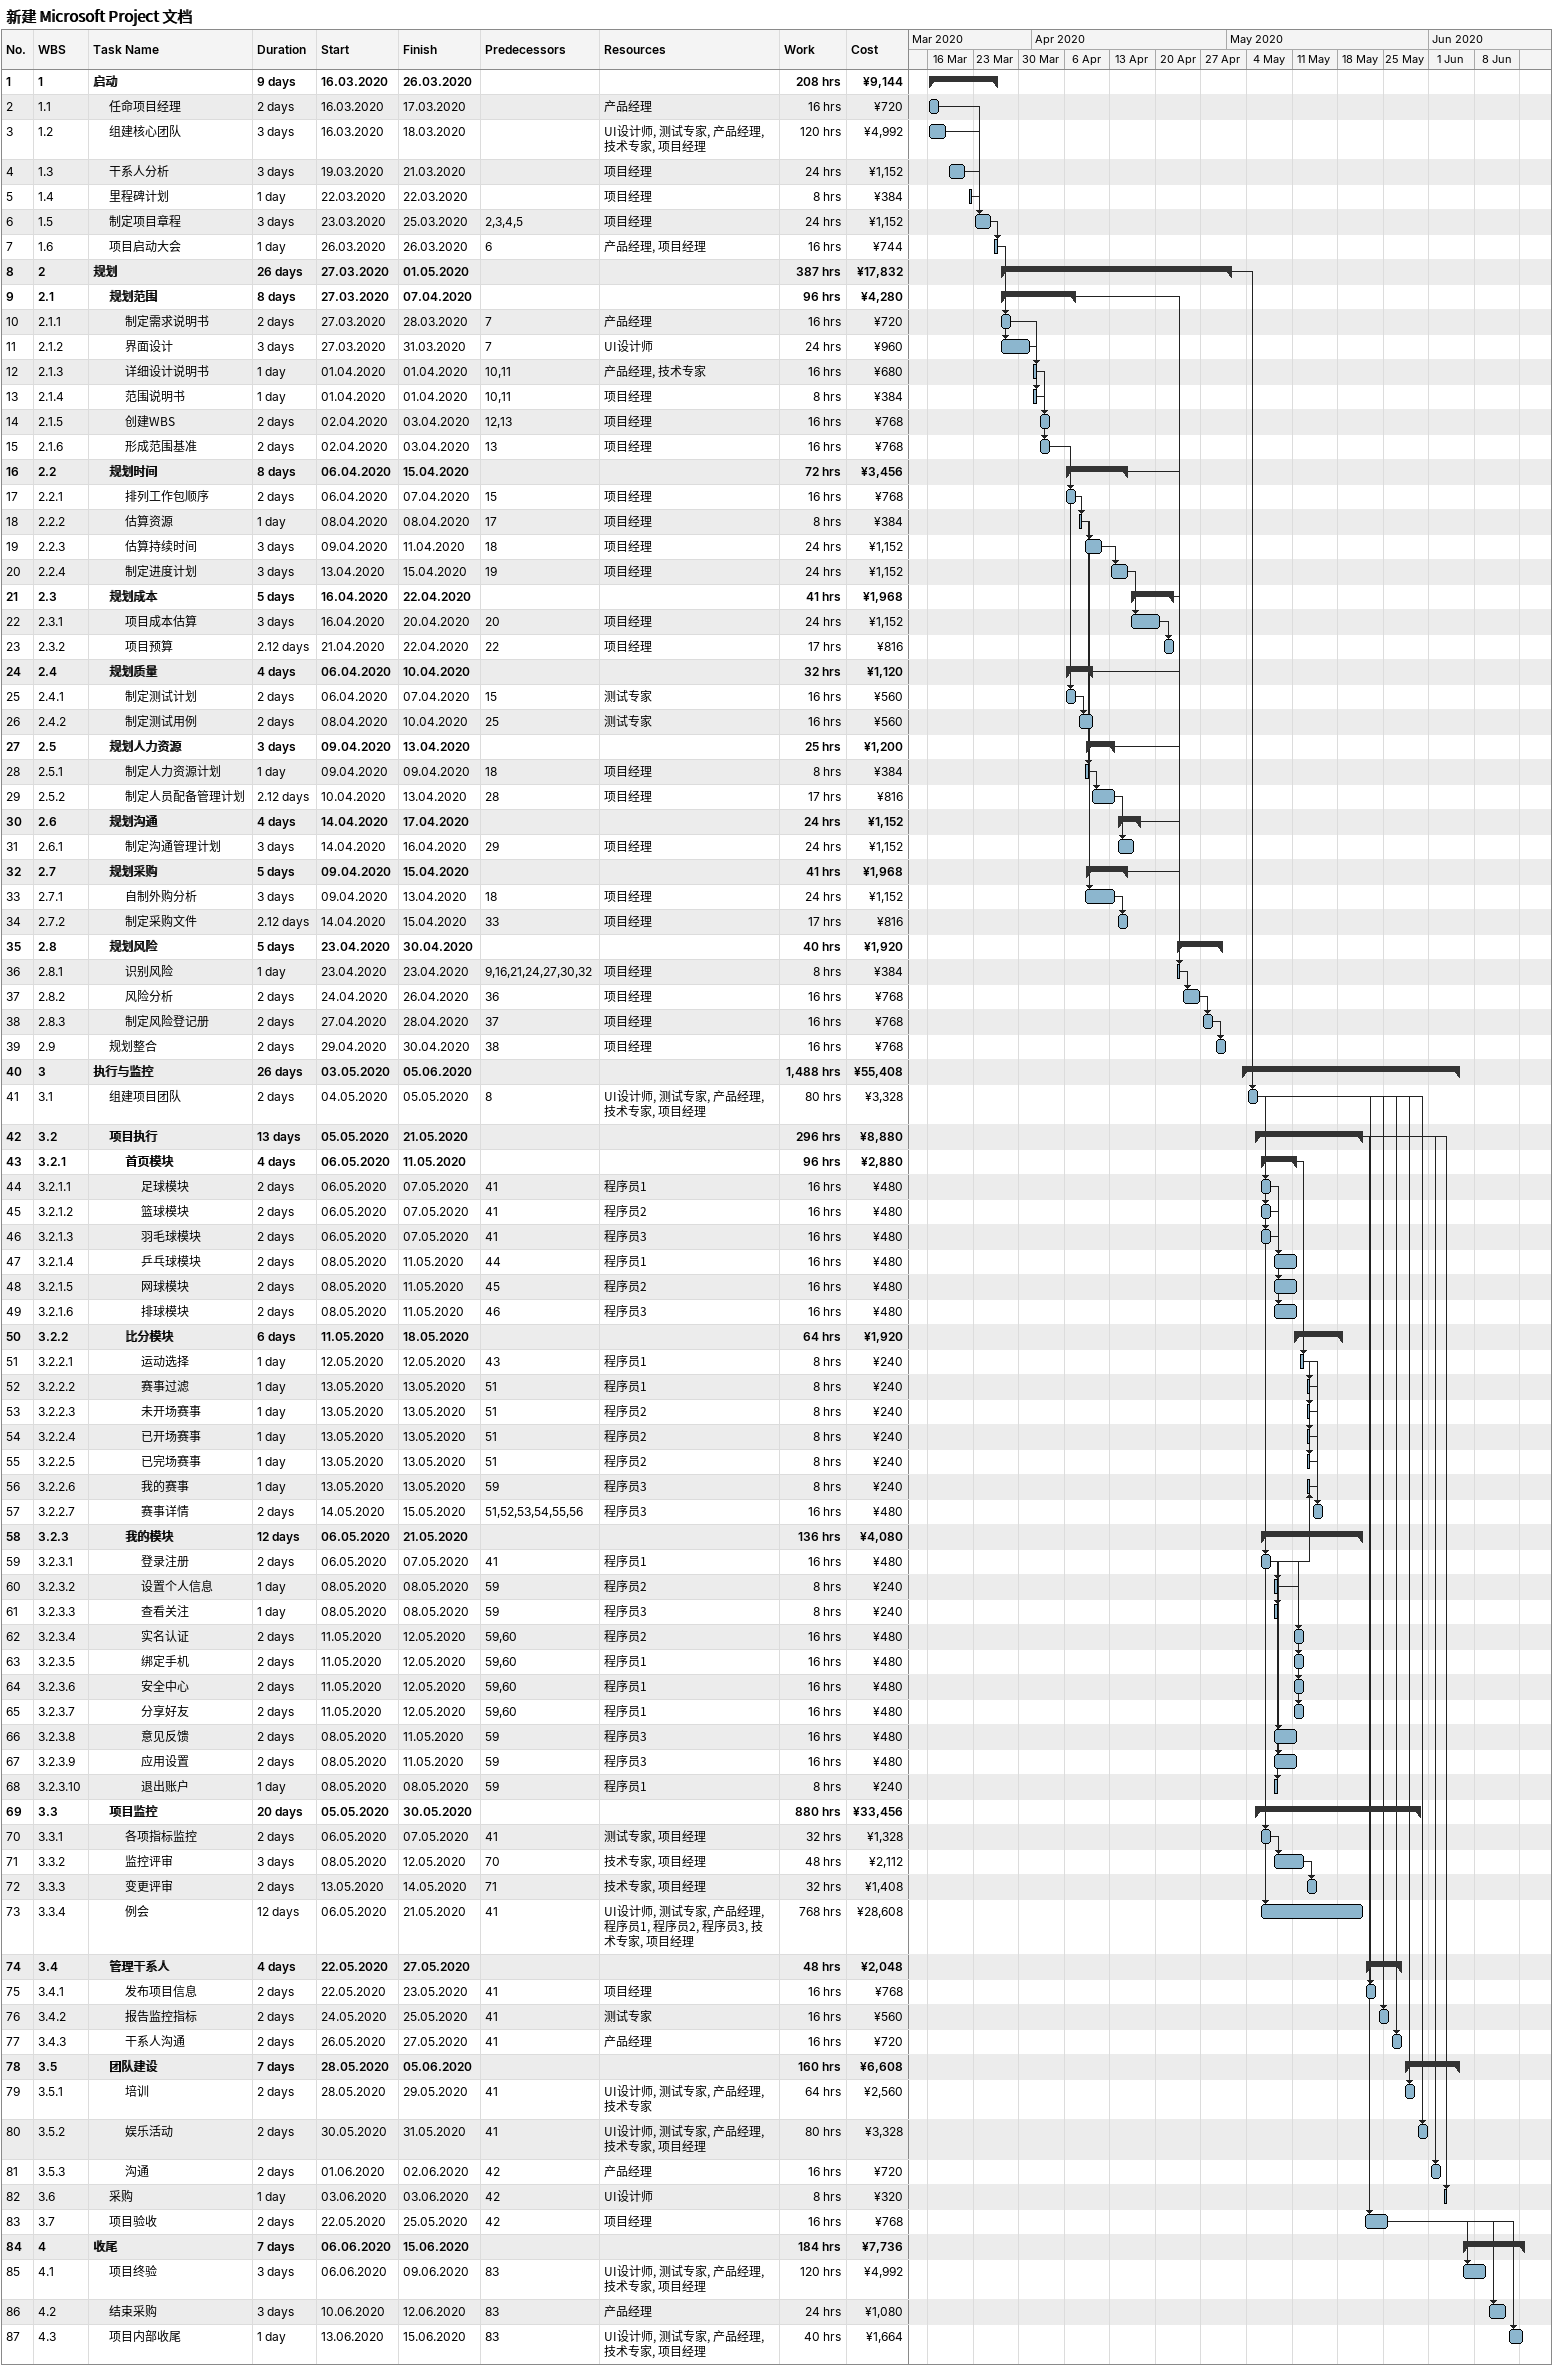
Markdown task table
新建 Microsoft Project 文档

| ID | WBS | Task | Duration | Start | Finish | Predecessors | Resources | Work (h) | Cost (¥) |
|---|---|---|---|---|---|---|---|---|---|
| 1 | 1 | **启动** | 9d | 2020-03-16 | 2020-03-26 |  |  | 208 | 9144 |
| 2 | 1.1 | 任命项目经理 | 2d | 2020-03-16 | 2020-03-17 |  | 产品经理 | 16 | 720 |
| 3 | 1.2 | 组建核心团队 | 3d | 2020-03-16 | 2020-03-18 |  | UI设计师, 测试专家, 产品经理, 技术专家, 项目经理 | 120 | 4992 |
| 4 | 1.3 | 干系人分析 | 3d | 2020-03-19 | 2020-03-21 |  | 项目经理 | 24 | 1152 |
| 5 | 1.4 | 里程碑计划 | 1d | 2020-03-22 | 2020-03-22 |  | 项目经理 | 8 | 384 |
| 6 | 1.5 | 制定项目章程 | 3d | 2020-03-23 | 2020-03-25 | 2, 3, 4, 5 | 项目经理 | 24 | 1152 |
| 7 | 1.6 | 项目启动大会 | 1d | 2020-03-26 | 2020-03-26 | 6 | 产品经理, 项目经理 | 16 | 744 |
| 8 | 2 | **规划** | 26d | 2020-03-27 | 2020-05-01 |  |  | 387 | 17832 |
| 9 | 2.1 | **规划范围** | 8d | 2020-03-27 | 2020-04-07 |  |  | 96 | 4280 |
| 10 | 2.1.1 | 制定需求说明书 | 2d | 2020-03-27 | 2020-03-28 | 7 | 产品经理 | 16 | 720 |
| 11 | 2.1.2 | 界面设计 | 3d | 2020-03-27 | 2020-03-31 | 7 | UI设计师 | 24 | 960 |
| 12 | 2.1.3 | 详细设计说明书 | 1d | 2020-04-01 | 2020-04-01 | 10, 11 | 产品经理, 技术专家 | 16 | 680 |
| 13 | 2.1.4 | 范围说明书 | 1d | 2020-04-01 | 2020-04-01 | 10, 11 | 项目经理 | 8 | 384 |
| 14 | 2.1.5 | 创建WBS | 2d | 2020-04-02 | 2020-04-03 | 12, 13 | 项目经理 | 16 | 768 |
| 15 | 2.1.6 | 形成范围基准 | 2d | 2020-04-02 | 2020-04-03 | 13 | 项目经理 | 16 | 768 |
| 16 | 2.2 | **规划时间** | 8d | 2020-04-06 | 2020-04-15 |  |  | 72 | 3456 |
| 17 | 2.2.1 | 排列工作包顺序 | 2d | 2020-04-06 | 2020-04-07 | 15 | 项目经理 | 16 | 768 |
| 18 | 2.2.2 | 估算资源 | 1d | 2020-04-08 | 2020-04-08 | 17 | 项目经理 | 8 | 384 |
| 19 | 2.2.3 | 估算持续时间 | 3d | 2020-04-09 | 2020-04-11 | 18 | 项目经理 | 24 | 1152 |
| 20 | 2.2.4 | 制定进度计划 | 3d | 2020-04-13 | 2020-04-15 | 19 | 项目经理 | 24 | 1152 |
| 21 | 2.3 | **规划成本** | 5d | 2020-04-16 | 2020-04-22 |  |  | 41 | 1968 |
| 22 | 2.3.1 | 项目成本估算 | 3d | 2020-04-16 | 2020-04-20 | 20 | 项目经理 | 24 | 1152 |
| 23 | 2.3.2 | 项目预算 | 2.12d | 2020-04-21 | 2020-04-22 | 22 | 项目经理 | 17 | 816 |
| 24 | 2.4 | **规划质量** | 4d | 2020-04-06 | 2020-04-10 |  |  | 32 | 1120 |
| 25 | 2.4.1 | 制定测试计划 | 2d | 2020-04-06 | 2020-04-07 | 15 | 测试专家 | 16 | 560 |
| 26 | 2.4.2 | 制定测试用例 | 2d | 2020-04-08 | 2020-04-10 | 25 | 测试专家 | 16 | 560 |
| 27 | 2.5 | **规划人力资源** | 3d | 2020-04-09 | 2020-04-13 |  |  | 25 | 1200 |
| 28 | 2.5.1 | 制定人力资源计划 | 1d | 2020-04-09 | 2020-04-09 | 18 | 项目经理 | 8 | 384 |
| 29 | 2.5.2 | 制定人员配备管理计划 | 2.12d | 2020-04-10 | 2020-04-13 | 28 | 项目经理 | 17 | 816 |
| 30 | 2.6 | **规划沟通** | 4d | 2020-04-14 | 2020-04-17 |  |  | 24 | 1152 |
| 31 | 2.6.1 | 制定沟通管理计划 | 3d | 2020-04-14 | 2020-04-16 | 29 | 项目经理 | 24 | 1152 |
| 32 | 2.7 | **规划采购** | 5d | 2020-04-09 | 2020-04-15 |  |  | 41 | 1968 |
| 33 | 2.7.1 | 自制外购分析 | 3d | 2020-04-09 | 2020-04-13 | 18 | 项目经理 | 24 | 1152 |
| 34 | 2.7.2 | 制定采购文件 | 2.12d | 2020-04-14 | 2020-04-15 | 33 | 项目经理 | 17 | 816 |
| 35 | 2.8 | **规划风险** | 5d | 2020-04-23 | 2020-04-30 |  |  | 40 | 1920 |
| 36 | 2.8.1 | 识别风险 | 1d | 2020-04-23 | 2020-04-23 | 9, 16, 21, 24, 27, 30, 32 | 项目经理 | 8 | 384 |
| 37 | 2.8.2 | 风险分析 | 2d | 2020-04-24 | 2020-04-26 | 36 | 项目经理 | 16 | 768 |
| 38 | 2.8.3 | 制定风险登记册 | 2d | 2020-04-27 | 2020-04-28 | 37 | 项目经理 | 16 | 768 |
| 39 | 2.9 | 规划整合 | 2d | 2020-04-29 | 2020-04-30 | 38 | 项目经理 | 16 | 768 |
| 40 | 3 | **执行与监控** | 26d | 2020-05-03 | 2020-06-05 |  |  | 1488 | 55408 |
| 41 | 3.1 | 组建项目团队 | 2d | 2020-05-04 | 2020-05-05 | 8 | UI设计师, 测试专家, 产品经理, 技术专家, 项目经理 | 80 | 3328 |
| 42 | 3.2 | **项目执行** | 13d | 2020-05-05 | 2020-05-21 |  |  | 296 | 8880 |
| 43 | 3.2.1 | **首页模块** | 4d | 2020-05-06 | 2020-05-11 |  |  | 96 | 2880 |
| 44 | 3.2.1.1 | 足球模块 | 2d | 2020-05-06 | 2020-05-07 | 41 | 程序员1 | 16 | 480 |
| 45 | 3.2.1.2 | 篮球模块 | 2d | 2020-05-06 | 2020-05-07 | 41 | 程序员2 | 16 | 480 |
| 46 | 3.2.1.3 | 羽毛球模块 | 2d | 2020-05-06 | 2020-05-07 | 41 | 程序员3 | 16 | 480 |
| 47 | 3.2.1.4 | 乒乓球模块 | 2d | 2020-05-08 | 2020-05-11 | 44 | 程序员1 | 16 | 480 |
| 48 | 3.2.1.5 | 网球模块 | 2d | 2020-05-08 | 2020-05-11 | 45 | 程序员2 | 16 | 480 |
| 49 | 3.2.1.6 | 排球模块 | 2d | 2020-05-08 | 2020-05-11 | 46 | 程序员3 | 16 | 480 |
| 50 | 3.2.2 | **比分模块** | 6d | 2020-05-11 | 2020-05-18 |  |  | 64 | 1920 |
| 51 | 3.2.2.1 | 运动选择 | 1d | 2020-05-12 | 2020-05-12 | 43 | 程序员1 | 8 | 240 |
| 52 | 3.2.2.2 | 赛事过滤 | 1d | 2020-05-13 | 2020-05-13 | 51 | 程序员1 | 8 | 240 |
| 53 | 3.2.2.3 | 未开场赛事 | 1d | 2020-05-13 | 2020-05-13 | 51 | 程序员2 | 8 | 240 |
| 54 | 3.2.2.4 | 已开场赛事 | 1d | 2020-05-13 | 2020-05-13 | 51 | 程序员2 | 8 | 240 |
| 55 | 3.2.2.5 | 已完场赛事 | 1d | 2020-05-13 | 2020-05-13 | 51 | 程序员2 | 8 | 240 |
| 56 | 3.2.2.6 | 我的赛事 | 1d | 2020-05-13 | 2020-05-13 | 59 | 程序员3 | 8 | 240 |
| 57 | 3.2.2.7 | 赛事详情 | 2d | 2020-05-14 | 2020-05-15 | 51, 52, 53, 54, 55, 56 | 程序员3 | 16 | 480 |
| 58 | 3.2.3 | **我的模块** | 12d | 2020-05-06 | 2020-05-21 |  |  | 136 | 4080 |
| 59 | 3.2.3.1 | 登录注册 | 2d | 2020-05-06 | 2020-05-07 | 41 | 程序员1 | 16 | 480 |
| 60 | 3.2.3.2 | 设置个人信息 | 1d | 2020-05-08 | 2020-05-08 | 59 | 程序员2 | 8 | 240 |
| 61 | 3.2.3.3 | 查看关注 | 1d | 2020-05-08 | 2020-05-08 | 59 | 程序员3 | 8 | 240 |
| 62 | 3.2.3.4 | 实名认证 | 2d | 2020-05-11 | 2020-05-12 | 59, 60 | 程序员2 | 16 | 480 |
| 63 | 3.2.3.5 | 绑定手机 | 2d | 2020-05-11 | 2020-05-12 | 59, 60 | 程序员1 | 16 | 480 |
| 64 | 3.2.3.6 | 安全中心 | 2d | 2020-05-11 | 2020-05-12 | 59, 60 | 程序员1 | 16 | 480 |
| 65 | 3.2.3.7 | 分享好友 | 2d | 2020-05-11 | 2020-05-12 | 59, 60 | 程序员1 | 16 | 480 |
| 66 | 3.2.3.8 | 意见反馈 | 2d | 2020-05-08 | 2020-05-11 | 59 | 程序员3 | 16 | 480 |
| 67 | 3.2.3.9 | 应用设置 | 2d | 2020-05-08 | 2020-05-11 | 59 | 程序员3 | 16 | 480 |
| 68 | 3.2.3.10 | 退出账户 | 1d | 2020-05-08 | 2020-05-08 | 59 | 程序员1 | 8 | 240 |
| 69 | 3.3 | **项目监控** | 20d | 2020-05-05 | 2020-05-30 |  |  | 880 | 33456 |
| 70 | 3.3.1 | 各项指标监控 | 2d | 2020-05-06 | 2020-05-07 | 41 | 测试专家, 项目经理 | 32 | 1328 |
| 71 | 3.3.2 | 监控评审 | 3d | 2020-05-08 | 2020-05-12 | 70 | 技术专家, 项目经理 | 48 | 2112 |
| 72 | 3.3.3 | 变更评审 | 2d | 2020-05-13 | 2020-05-14 | 71 | 技术专家, 项目经理 | 32 | 1408 |
| 73 | 3.3.4 | 例会 | 12d | 2020-05-06 | 2020-05-21 | 41 | UI设计师, 测试专家, 产品经理, 程序员1, 程序员2, 程序员3, 技术专家, 项目经理 | 768 | 28608 |
| 74 | 3.4 | **管理干系人** | 4d | 2020-05-22 | 2020-05-27 |  |  | 48 | 2048 |
| 75 | 3.4.1 | 发布项目信息 | 2d | 2020-05-22 | 2020-05-23 | 41 | 项目经理 | 16 | 768 |
| 76 | 3.4.2 | 报告监控指标 | 2d | 2020-05-24 | 2020-05-25 | 41 | 测试专家 | 16 | 560 |
| 77 | 3.4.3 | 干系人沟通 | 2d | 2020-05-26 | 2020-05-27 | 41 | 产品经理 | 16 | 720 |
| 78 | 3.5 | **团队建设** | 7d | 2020-05-28 | 2020-06-05 |  |  | 160 | 6608 |
| 79 | 3.5.1 | 培训 | 2d | 2020-05-28 | 2020-05-29 | 41 | UI设计师, 测试专家, 产品经理, 技术专家 | 64 | 2560 |
| 80 | 3.5.2 | 娱乐活动 | 2d | 2020-05-30 | 2020-05-31 | 41 | UI设计师, 测试专家, 产品经理, 技术专家, 项目经理 | 80 | 3328 |
| 81 | 3.5.3 | 沟通 | 2d | 2020-06-01 | 2020-06-02 | 42 | 产品经理 | 16 | 720 |
| 82 | 3.6 | 采购 | 1d | 2020-06-03 | 2020-06-03 | 42 | UI设计师 | 8 | 320 |
| 83 | 3.7 | 项目验收 | 2d | 2020-05-22 | 2020-05-25 | 42 | 项目经理 | 16 | 768 |
| 84 | 4 | **收尾** | 7d | 2020-06-06 | 2020-06-15 |  |  | 184 | 7736 |
| 85 | 4.1 | 项目终验 | 3d | 2020-06-06 | 2020-06-09 | 83 | UI设计师, 测试专家, 产品经理, 技术专家, 项目经理 | 120 | 4992 |
| 86 | 4.2 | 结束采购 | 3d | 2020-06-10 | 2020-06-12 | 83 | 产品经理 | 24 | 1080 |
| 87 | 4.3 | 项目内部收尾 | 1d | 2020-06-13 | 2020-06-15 | 83 | UI设计师, 测试专家, 产品经理, 技术专家, 项目经理 | 40 | 1664 |
